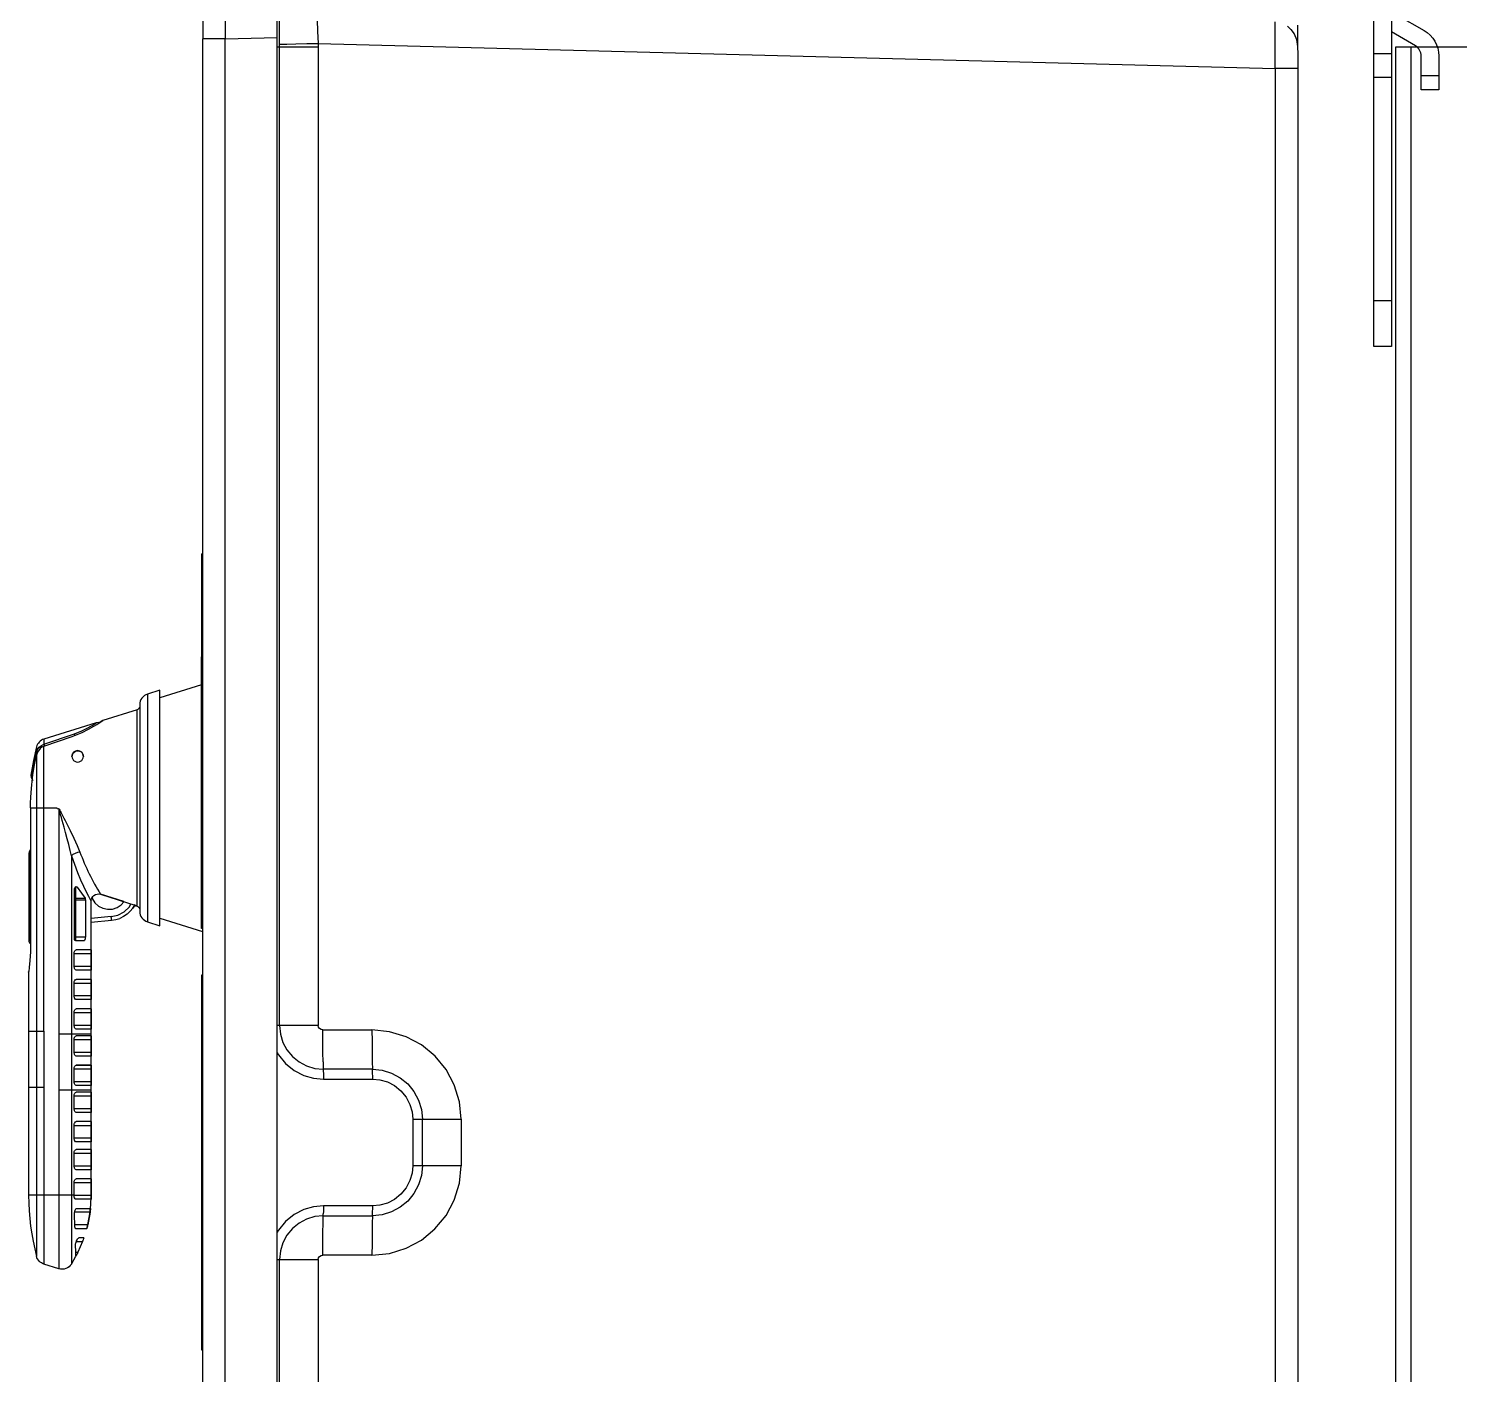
# Model space of a CAD drawing. Header units: feet. Extents: x 0.3 to 98.5, y -18.6 to 31.5.
# Drawn here: x 48.4926 to 48.9055, y 5.5268 to 5.9151 of the extents above; entities that cross this region are included whole.
import ezdxf

# ---------------------------------------------------------------- set-up
doc = ezdxf.new("R2010")
doc.units = ezdxf.units.FT
doc.header["$MEASUREMENT"] = 0
for name, color, linetype in [('E-COMB-BOX', 42, 'Continuous'), ('S-BEAM', 7, 'Continuous'), ('S-STEL-ANGL', 3, 'Continuous')]:
    doc.layers.add(name, color=color, linetype=linetype)

msp = doc.modelspace()

# ---------------------------------------------------------------- linework, layer by layer
at = {"layer": 'E-COMB-BOX', "lineweight": 25}
for p, q in [((48.5643959026016, 5.240589548221589), (48.5643959026016, 5.946274132426295)), ((48.57621802954961, 5.909789961270667), (48.5643959026016, 5.909789961270667)), ((48.57621802954961, 5.909789961270667), (48.57621802954961, 5.627458868675772)), ((48.54251275426401, 5.655459265105315), (48.54251275426401, 5.7338054800951)), ((48.49492350585085, 5.690234861815332), (48.49492350585085, 5.560845477742157)), ((48.5013349281748, 5.689965639861949), (48.5013349281748, 5.557275988623656)), ((48.50625315361584, 5.651935740710565), (48.50625315361584, 5.667549300728895)), ((48.50572127609818, 5.663704023267908), (48.50901103704074, 5.663704023267908)), ((48.50584341093557, 5.652999495745881), (48.50901103704074, 5.652999495745881)), ((48.49269224683232, 5.651938367266204), (48.49319785879356, 5.651938367266204)), ((48.49263840244165, 5.642917461911182), (48.49263840244165, 5.578469666105011)), ((48.49263840244165, 5.625826464343804), (48.49705758231057, 5.625826464343804)), ((48.49705758231057, 5.625826464343804), (48.49705758231057, 5.55861421872364)), ((48.5013349281748, 5.625081835819087), (48.51072092476416, 5.625081835819087)), ((48.57621802954961, 5.627458868675772), (48.5643959026016, 5.627458868675772)), ((48.49705758231057, 5.609553638859143), (48.49263840244165, 5.609553638859143)), ((48.51072092476416, 5.608809010334423), (48.5013349281748, 5.608809010334423)), ((48.61744444691821, 5.586948187719812), (48.60346723106532, 5.586948187719812)), ((48.57621802954961, 5.559945882434514), (48.57621802954961, 5.277614789839624))]:
    msp.add_line(p, q, dxfattribs=at)
for points in [[(48.54663644662314, 5.945223510169193), (48.54490554645457, 5.943795977177357), (48.54390876858814, 5.941914050059326), (48.54354105079815, 5.940596832404487), (48.54333092634673, 5.939280928027468), (48.54318909234202, 5.937649836973322), (48.54308534339414, 5.93547110906766), (48.54301179983614, 5.932592404083206), (48.54296189527893, 5.928875827848714), (48.54293562972251, 5.925478378124814), (48.54291987038864, 5.921533291549403), (48.54291067744388, 5.917060267289799), (48.54290805088824, 5.91212234268143)], [(48.56503678217842, 5.909789961270667), (48.56503415562278, 5.91060550679774), (48.56502627595584, 5.912300948465136), (48.56501445645547, 5.915313607787372), (48.56500263695506, 5.918242217329038), (48.5649986971216, 5.919193030471713), (48.56499607056595, 5.91981815071469), (48.56499081745467, 5.921472880769619), (48.5649868776212, 5.923362687554577), (48.56498425106555, 5.92542584701196), (48.56498162450991, 5.927579622639016), (48.56498425106555, 5.930580462460856), (48.56499475728813, 5.932841926869266), (48.56501182989982, 5.934282592639315), (48.56503415562278, 5.934853868491611), (48.56503678217842, 5.934863061436359), (48.56479513905929, 5.935208453503384), (48.56451409760552, 5.93552101362487), (48.5643959026016, 5.935631328961868)], [(48.54932866615695, 5.918582356284775), (48.54936018482466, 5.91212234268143), (48.54278197621738, 5.91212234268143), (48.54278197621738, 5.274741337966451), (48.54936018482466, 5.274741337966451), (48.54934311221299, 5.271463396524299), (48.54932866615695, 5.268282637640928), (48.54931684665655, 5.265225326872766), (48.54930765371181, 5.262315103220598), (48.54929189437796, 5.256167649738742), (48.54928664126668, 5.250871200285134), (48.54929189437796, 5.246553142808452), (48.54929583421141, 5.245352806879716), (48.5493010873227, 5.244283798733118), (48.54930765371181, 5.243355311313405), (48.54932866615695, 5.241607338533155), (48.54936018482466, 5.240983531568002), (48.5643959026016, 5.240589548221589)], [(48.57590152959465, 5.917559312861922), (48.57602891754333, 5.914361481366872), (48.57620752332703, 5.91083533041648), (48.8523189321599, 5.903604422731988), (48.8523557039389, 5.907556075696506), (48.85237934293968, 5.911210927873396), (48.85239116244008, 5.914415325757549), (48.85239116244008, 5.917053700900695)], [(48.5643959026016, 5.274347354620041), (48.54936018482466, 5.274741337966451), (48.54936018482466, 5.91212234268143), (48.5643959026016, 5.912516326027841)], [(48.8559068071679, 5.915812653359493), (48.85692985059074, 5.914893358884532), (48.85782419278711, 5.913629985620367), (48.85849265119819, 5.911967375898508), (48.85883279015393, 5.909950181164872), (48.85889714076717, 5.90775700720318)], [(48.85889714076717, 5.909168780861156), (48.85889714076717, 5.91605560975645)], [(48.56503415562278, 5.91060550679774), (48.56712620719223, 5.910650158243666), (48.56979872755872, 5.910705315912167), (48.57289149682806, 5.910768353247594), (48.57620752332703, 5.91083533041648), (48.57621802954961, 5.909789961270667)], [(48.56503678217842, 5.627458868675772), (48.56503678217842, 5.909789961270667)], [(48.85889714076717, 5.90775700720318), (48.85889714076717, 5.279647743907111), (48.85883279015393, 5.277454569945412)], [(48.85889714076717, 5.903604422731988), (48.8523189321599, 5.903604422731988), (48.8523189321599, 5.283799015100478)], [(48.54248517542976, 5.763522330637176), (48.54278197621738, 5.763522330637176)], [(48.54248517542976, 5.763522330637176), (48.54248517542976, 5.7338054800951), (48.54251275426401, 5.7338054800951)], [(48.54278197621738, 5.762256330817372), (48.54248517542976, 5.762256330817372)], [(48.5269320261912, 5.723093072906138), (48.5269320261912, 5.657364831224132)], [(48.54251275426401, 5.725774786217387), (48.53055141986692, 5.722003052314398)], [(48.5247007671727, 5.719573488344855), (48.52468763439448, 5.71940538878372), (48.52464823605985, 5.719242542333866), (48.5245838854466, 5.719087575550944), (48.52449458255475, 5.718944428268413), (48.52438558049557, 5.718817040319745), (48.52425687926907, 5.718708038260568), (48.52411241870873, 5.718621361924356), (48.5239574519258, 5.718558324588933), (48.51401462554018, 5.715423530429308), (48.51401462554018, 5.715430096818414)], [(48.5239574519258, 5.661899579541341), (48.5239574519258, 5.718558324588933)], [(48.49332130690875, 5.699669449684092), (48.49360366164035, 5.699303045171931), (48.49492350585085, 5.706372419684391), (48.49523737925014, 5.707144627043359), (48.49569308665417, 5.707763180897228), (48.49633002639753, 5.708285865470136), (48.49705758231057, 5.708620751314584), (48.50588018271456, 5.711596638857824), (48.50802476539688, 5.712447642886074), (48.50935905566339, 5.713112161463688), (48.51100327949575, 5.714064287884185), (48.51185822335749, 5.714615864569163), (48.51212613203304, 5.714797096908516)], [(48.51213269842213, 5.714799723464155), (48.49705758231057, 5.710086369363239), (48.49668067157585, 5.709943222080709), (48.49632608656407, 5.709752796796611), (48.49599908038655, 5.709519033344405), (48.49570227959891, 5.709247184835379), (48.49544356386811, 5.70893856454736), (48.49522555974976, 5.708601052147263), (48.4950508937995, 5.708237274190743), (48.49492350585085, 5.707856423622546)], [(48.49704707608801, 5.690234861815332), (48.49704707608801, 5.708028463017147), (48.50523930313774, 5.710869082944777), (48.50804709111984, 5.712009008093732), (48.50988699334758, 5.71293355567998), (48.51228241209378, 5.714315123948069), (48.51359175008169, 5.715145115531178), (48.51401462554018, 5.715423530429308), (48.51359043680386, 5.715145115531178), (48.51302047422939, 5.714783964130298), (48.51274599916471, 5.714864074077402), (48.51212744531086, 5.714798410186333)], [(48.54251275426401, 5.715434036651878), (48.54248517542976, 5.715434036651878), (48.54248517542976, 5.716785399530073), (48.54251275426401, 5.716785399530073)], [(48.506016763608, 5.711185582899731), (48.50595241299474, 5.711379948017296), (48.50588018271456, 5.711596638857824)], [(48.4949458315738, 5.707849857233439), (48.4940120910428, 5.70393760260356), (48.49330160774144, 5.699672076239736)], [(48.49704707608801, 5.708028463017147), (48.4964639807353, 5.70775004811901), (48.49594523599586, 5.707349498383495), (48.49519010124858, 5.706290996459463), (48.4949208792952, 5.705503029766639)], [(48.49492350585085, 5.707855110344726), (48.49492350585085, 5.706372419684391)], [(48.49705758231057, 5.710086369363239), (48.49705758231057, 5.708620751314584), (48.49713243914639, 5.708396180807131), (48.49723487481646, 5.708094126908214)], [(48.50518939858053, 5.705119552642797), (48.50531153341792, 5.705730226829735), (48.50565692548493, 5.70624765829136), (48.50617435694657, 5.706593050358383), (48.5067850311335, 5.706715185195771), (48.50728801653909, 5.706633761970842)], [(48.49319785879356, 5.690234861815332), (48.49321493140523, 5.691735938365163), (48.49326352268461, 5.693237014914996), (48.49334625918737, 5.694736778187007), (48.4935261782489, 5.696929952148702), (48.4938702570381, 5.699806030577516), (48.49433515738687, 5.70266372311683), (48.4949208792952, 5.705503029766639), (48.4949208792952, 5.690234861815332)], [(48.49329110151888, 5.699704908185267), (48.49340141685586, 5.698973412438762), (48.49387288359372, 5.698174939523367)], [(48.49319785879356, 5.690234861815332), (48.49319785879356, 5.651629746978186), (48.49313744801375, 5.648739222493337), (48.49298116795303, 5.646174390908191), (48.49279730905804, 5.644209727287416), (48.4926659812759, 5.643076368527566), (48.49265022194203, 5.642948980578895), (48.4926423422751, 5.642899076021683), (48.49264628210857, 5.642917461911182)], [(48.49319785879356, 5.690234861815332), (48.50078335148982, 5.690234861815332), (48.50078335148982, 5.690219102481477), (48.50078860460109, 5.690203343147619), (48.50081093032407, 5.690173137757728), (48.50090811288284, 5.690110100422301), (48.50130340950709, 5.68998533902927), (48.50131916884094, 5.689989278862736), (48.50133361489698, 5.689989278862736), (48.50134937423083, 5.68998533902927), (48.50136513356469, 5.689977459362341), (48.50142948417794, 5.689910482193453), (48.50160283685035, 5.689617621239286), (48.50174992396634, 5.689337893063334), (48.50199944675241, 5.68884804043596), (48.50238817698752, 5.688082399466095), (48.50278216033395, 5.687308878829306), (48.50314593829047, 5.686599708805764), (48.50363185108437, 5.685646269107444), (48.50419787382539, 5.68453392279274), (48.5046036766722, 5.683728883488236), (48.5057094565978, 5.68147661202458), (48.50664319712878, 5.679435778290165), (48.5074245974325, 5.677493440392348), (48.50672199379807, 5.677359486054568), (48.50602726983055, 5.677106023435044), (48.50542447531056, 5.676764571201485), (48.50498584051821, 5.676375840966356), (48.50464832811812, 5.677925508795579), (48.50421625971489, 5.679689240909689), (48.50379469753423, 5.681299319518692), (48.50329565196211, 5.683128715523868), (48.50286358355887, 5.684675756797448), (48.50232776620774, 5.686582636194089), (48.50208743636644, 5.687436266777979), (48.50184973308077, 5.688289897361875), (48.50172628496556, 5.688736411821145), (48.50161334307293, 5.689134335001019), (48.50154636590403, 5.68937203828669), (48.50149383479119, 5.68955458390386), (48.50145968956781, 5.68967015235214), (48.50142948417794, 5.689763395077456), (48.50137563978725, 5.689907855637811), (48.50135331406429, 5.68994725397245), (48.50134280784171, 5.689959073472846), (48.5013349281748, 5.689965639861949), (48.50132048211876, 5.689977459362341), (48.50130340950709, 5.68998533902927)], [(48.49705758231057, 5.625829090899446), (48.49705626903274, 5.690234861815332)], [(48.49319785879356, 5.67823018925014), (48.49284590033742, 5.677769228734839), (48.49269224683232, 5.677096830490296)], [(48.49273689827826, 5.677134915547112), (48.4930901700122, 5.677464548280277), (48.49314532768069, 5.677626081452306), (48.49319785879356, 5.677693058621196)], [(48.49319785879356, 5.678073909189395), (48.49318735257098, 5.678051583466434), (48.49310986917953, 5.677766602179194), (48.4930901700122, 5.677464548280277), (48.4931019895126, 5.67724654416193), (48.49310724262389, 5.676994394820225), (48.49310724262389, 5.651938367266204)], [(48.49269224683232, 5.677134915547112), (48.49269224683232, 5.651938367266204), (48.49271194599964, 5.65173086937043), (48.49277235677942, 5.651531251141584), (48.49287085261602, 5.651347392246588), (48.49300349367599, 5.651185859074559), (48.49316502684803, 5.651054531292424), (48.49317553307058, 5.651046651625492)], [(48.50498584051821, 5.676375840966356), (48.50498584051821, 5.558620785112747), (48.5046719671189, 5.558203162765548), (48.50429374310636, 5.557842011364674), (48.50386298798094, 5.557547837132685), (48.50338889468742, 5.557327206458693), (48.50288459600401, 5.557187999009624), (48.50236585126457, 5.557131528063309), (48.50184447996948, 5.557161733453199), (48.5013349281748, 5.557275988623656), (48.49705495575494, 5.55861421872364), (48.49667935829802, 5.55875867928399), (48.49632608656407, 5.558949104568091), (48.49599776710873, 5.559181554742473), (48.49570227959891, 5.559454716529318), (48.49544356386811, 5.559762023539522), (48.49522424647193, 5.560100849217436), (48.4950508937995, 5.560463313896138), (48.49492350585085, 5.560844164464335)], [(48.50498584051821, 5.676375840966356), (48.50671017429767, 5.671630968197729), (48.50761633599443, 5.669499518293639), (48.5084686533005, 5.667637290342925), (48.50925268015986, 5.666016705511349), (48.5098935597367, 5.664748079135903), (48.51037553269715, 5.66382090499401), (48.51065394759526, 5.663296907143282)], [(48.54251275426401, 5.670047155145151), (48.54248517542976, 5.670047155145151), (48.54248517542976, 5.671398518023345), (48.54251275426401, 5.671398518023345)], [(48.50625315361584, 5.651935740710565), (48.50604302916442, 5.651979078878671), (48.50596029266168, 5.652049995881024), (48.50589725532625, 5.652170817440589), (48.50586179682507, 5.652311338167477), (48.50584866404685, 5.652467618228222), (48.50584866404685, 5.666485545693581), (48.50587624288111, 5.666850636927923), (48.50595766610603, 5.667177643105445), (48.50608899388816, 5.6674205995024), (48.50616910383528, 5.667498082893861), (48.50625315361584, 5.667538794506324), (48.50646853117854, 5.667517782061182), (48.50666289629611, 5.667340489555293), (48.50787767828088, 5.665612215942367), (48.50890991464848, 5.664191249339638), (48.50895062626095, 5.664111139392535), (48.50898345820649, 5.663998197499896), (48.50900447065163, 5.663857676773008), (48.50901103704074, 5.663704023267908), (48.50901103704074, 5.652999495745881), (48.50900447065163, 5.652786744738818), (48.50898477148431, 5.652583186676504), (48.50895193953878, 5.652398014503689), (48.50890860137066, 5.652237794609483), (48.5087943462002, 5.652013224102026), (48.5086590785846, 5.651935740710565)], [(48.50666289629611, 5.667340489555293), (48.50625315361584, 5.667340489555293)], [(48.51072092476416, 5.654065877336837), (48.51065394759526, 5.654065877336837), (48.51065394759526, 5.663296907143282), (48.51070779198595, 5.663778880103724), (48.51086932515798, 5.664233274229924), (48.51113723383354, 5.664652209854943), (48.51150495162352, 5.665002855033249), (48.51194752624932, 5.665256317652775), (48.51243606559888, 5.665396838379662), (48.5129285447819, 5.665417850824801), (48.51341314429799, 5.665323294821663)], [(48.52007671596364, 5.663215483918359), (48.51341314429799, 5.665323294821663), (48.52354245613424, 5.662118896937509), (48.52312089395358, 5.662251537997468)], [(48.50625315361584, 5.664191249339638), (48.50604959555353, 5.664154477560638), (48.50587755615892, 5.664048102057111), (48.50584866404685, 5.664010017000286)], [(48.50625315361584, 5.664191249339638), (48.50890991464848, 5.664191249339638)], [(48.51065394759526, 5.657303107166527), (48.51656763762493, 5.657820538628147), (48.51656632434711, 5.657841551073286), (48.51656107123582, 5.657901961853073), (48.51655187829107, 5.657999144411852), (48.51654005879068, 5.65813047219399), (48.51652561273464, 5.65829200536602), (48.51650985340078, 5.658474550983193), (48.51649278078911, 5.658674169212042), (48.51647439489961, 5.658880353829996), (48.51841279296396, 5.659316362066694), (48.52022905619092, 5.660293440765798), (48.52170649373996, 5.661731479980202), (48.52218190031131, 5.662548338785097)], [(48.5108890243253, 5.664321263843954), (48.5109875201619, 5.66408881366957), (48.51173871507572, 5.662895044129943), (48.51277620455462, 5.661940291153801), (48.51402775831838, 5.661292845187866), (48.51540670003082, 5.660996044400235), (48.51681453385533, 5.661072214513874), (48.51815276395532, 5.661516102417496), (48.51932814760545, 5.662294876165575), (48.52013450018778, 5.663180025417178)], [(48.51113723383354, 5.664652209854943), (48.51093367577121, 5.664334396622166)], [(48.51206572125326, 5.662536519284707), (48.51173871507572, 5.662895044129943)], [(48.52326535451395, 5.662168801494721), (48.52275974255271, 5.661365075468038), (48.52197965552681, 5.66042082871447)], [(48.52275974255271, 5.661365075468038), (48.52327060762522, 5.662176681161647)], [(48.52351619057782, 5.662037473712581), (48.5239574519258, 5.661899579541341), (48.52411241870873, 5.661836542205915), (48.52425687926907, 5.661749865869701), (48.52438558049557, 5.661640863810528), (48.52449458255475, 5.661513475861852), (48.5245838854466, 5.661370328579324), (48.52464823605985, 5.661215361796401), (48.52468763439448, 5.661052515346551), (48.5247007671727, 5.660884415785413)], [(48.51647439489961, 5.658880353829996), (48.51065394759526, 5.658370802035303)], [(48.51656763762493, 5.657820538628147), (48.51777847977624, 5.658014903745709), (48.51894861031509, 5.658381308257876)], [(48.52107086727442, 5.65959740352047), (48.52005307696286, 5.65891318577553), (48.51894861031509, 5.658381308257876)], [(48.52107086727442, 5.65959740352047), (48.52197965552681, 5.66042082871447)], [(48.53055141986692, 5.658454851815873), (48.54278197621738, 5.654597754854492)], [(48.54251275426401, 5.65672526492512), (48.54278197621738, 5.65672526492512)], [(48.51072092476416, 5.578468352827191), (48.51072092476416, 5.654065877336837)], [(48.54278197621738, 5.655459265105315), (48.54251275426401, 5.655459265105315)], [(48.49310724262389, 5.651938367266204), (48.4931269417912, 5.65173086937043), (48.4931400745694, 5.651673085146292)], [(48.50636740878631, 5.643429640261516), (48.50615991089052, 5.643501870541693), (48.50597079888424, 5.643715934826578), (48.50589331549278, 5.643874841442965), (48.505832904713, 5.644058700337958), (48.50579350637836, 5.644268824789377), (48.50578037360014, 5.644488142185548), (48.50576855409976, 5.648209971531323), (48.50578168687796, 5.648430602205313), (48.5058210852126, 5.648643353212375), (48.50588018271456, 5.648828525385189), (48.50595897938386, 5.64899005855722), (48.50614809139012, 5.64920674939775), (48.50635821584156, 5.649278979677923)], [(48.50604302916442, 5.651979078878671), (48.50591170138228, 5.652060502103597), (48.50588018271456, 5.652094647326949)], [(48.5086590785846, 5.651935740710565), (48.50625315361584, 5.651935740710565)], [(48.51064344137271, 5.649278979677923), (48.50635821584156, 5.649278979677923)], [(48.51064344137271, 5.649278979677923), (48.51066708037348, 5.649197556452997), (48.51068415298517, 5.648967732834254), (48.51069334592991, 5.648623654045059), (48.51069728576338, 5.648215224642609), (48.51069728576338, 5.64449339529683), (48.51069334592991, 5.644084965894384), (48.51068415298517, 5.643740887105182), (48.51066708037348, 5.643511063486444), (48.51064344137271, 5.643429640261516)], [(48.50576986737758, 5.648215224642609), (48.51069728576338, 5.648215224642609)], [(48.51069728576338, 5.64449339529683), (48.50578037360014, 5.64449339529683)], [(48.50636740878631, 5.634920913256827), (48.50615991089052, 5.634993143537004), (48.50597079888424, 5.635207207821887), (48.50589331549278, 5.635366114438272), (48.505832904713, 5.635549973333264), (48.50579350637836, 5.635760097784686), (48.50578037360014, 5.635978101903034), (48.50576855409976, 5.639701244526633), (48.50578168687796, 5.639921875200624), (48.5058210852126, 5.640134626207685), (48.50588018271456, 5.640319798380499), (48.50595897938386, 5.640480018274708), (48.50614809139012, 5.640696709115236), (48.50635821584156, 5.640770252673233)], [(48.51064344137271, 5.643429640261516), (48.50625709344931, 5.643429640261516)], [(48.51064344137271, 5.640770252673233), (48.50635821584156, 5.640770252673233)], [(48.51064344137271, 5.640770252673233), (48.51066708037348, 5.640688829448308), (48.51068415298517, 5.640459005829566), (48.51069334592991, 5.640114927040365), (48.51069728576338, 5.639706497637919), (48.51069728576338, 5.63598466829214), (48.51069334592991, 5.635576238889695), (48.51068415298517, 5.635232160100491), (48.51066708037348, 5.635002336481755), (48.51064344137271, 5.634920913256827)], [(48.54278197621738, 5.641950889434648), (48.54251275426401, 5.641950889434648), (48.54251275426401, 5.533886510624967), (48.54278197621738, 5.533886510624967)], [(48.50576986737758, 5.639706497637919), (48.51069728576338, 5.639706497637919)], [(48.51069728576338, 5.63598466829214), (48.50578037360014, 5.63598466829214)], [(48.50636740878631, 5.626412186252135), (48.50615991089052, 5.626484416532315), (48.50597079888424, 5.626698480817198), (48.50589331549278, 5.626857387433582), (48.505832904713, 5.627041246328574), (48.50579350637836, 5.627251370779998), (48.50578037360014, 5.627469374898345), (48.50576855409976, 5.631192517521944), (48.50578168687796, 5.631413148195936), (48.5058210852126, 5.631624585925174), (48.50588018271456, 5.63181107137581), (48.50595897938386, 5.63197129127002), (48.50614809139012, 5.632187982110542), (48.50635821584156, 5.632261525668541)], [(48.51064344137271, 5.634920913256827), (48.50625840672713, 5.634920913256827)], [(48.51064344137271, 5.632261525668541), (48.50635821584156, 5.632261525668541)], [(48.51064344137271, 5.632261525668541), (48.51066708037348, 5.632180102443616), (48.51068415298517, 5.631950278824876), (48.51069334592991, 5.631606200035676), (48.51069728576338, 5.63119777063323), (48.51069728576338, 5.627474628009629), (48.51069334592991, 5.627067511885004), (48.51068415298517, 5.62672211981798), (48.51066708037348, 5.626493609477065), (48.51064344137271, 5.626412186252135)], [(48.50576986737758, 5.63119777063323), (48.51069728576338, 5.63119777063323)], [(48.50636740878631, 5.618646774494346), (48.50615991089052, 5.618719004774519), (48.50597079888424, 5.618934382337226), (48.50589331549278, 5.619091975675791), (48.505832904713, 5.619275834570786), (48.50579350637836, 5.619485959022207), (48.50578037360014, 5.619705276418374), (48.50576855409976, 5.623428419041972), (48.50578168687796, 5.623649049715961), (48.5058210852126, 5.623860487445205), (48.50588018271456, 5.624045659618019), (48.50595897938386, 5.624207192790048), (48.50614809139012, 5.624423883630575), (48.50635821584156, 5.624497427188575)], [(48.51069728576338, 5.627474628009629), (48.50578037360014, 5.627474628009629)], [(48.51064344137271, 5.626412186252135), (48.50625840672713, 5.626412186252135)], [(48.51064344137271, 5.624497427188575), (48.50635821584156, 5.624497427188575)], [(48.51064344137271, 5.624497427188575), (48.51066708037348, 5.624416003963647), (48.51068415298517, 5.624186180344907), (48.51069334592991, 5.623840788277884), (48.51069728576338, 5.623433672153256), (48.51069728576338, 5.619710529529658), (48.51069334592991, 5.619303413405032), (48.51068415298517, 5.618958021338013), (48.51066708037348, 5.618728197719272), (48.51064344137271, 5.618646774494346)], [(48.56503678217842, 5.627458868675772), (48.5652810518532, 5.624982026704659), (48.56600992104406, 5.622599740736682), (48.56718661797201, 5.620413133164094), (48.56876386463549, 5.618502313933994), (48.57068125025469, 5.616939513326558), (48.57286129143817, 5.615781202288106), (48.57522387823882, 5.61506940570892), (48.5776678882644, 5.614829075867605)], [(48.57759959781771, 5.616988104605951), (48.57754837998266, 5.619715782640946), (48.57751686131495, 5.622842697133639), (48.57750635509237, 5.626175796244286), (48.57701387590936, 5.626272978803071), (48.57659625356217, 5.626550080423382), (48.57631652538621, 5.626966389492758), (48.57621802954961, 5.627458868675772)], [(48.57750635509237, 5.626175796244286), (48.59172915389787, 5.626175796244286), (48.59174097339827, 5.622842697133639), (48.59177249206599, 5.619715782640946), (48.59182370990101, 5.616988104605951), (48.59189200034773, 5.614829075867605), (48.59469584849636, 5.614551974247299), (48.59739200786365, 5.613733802164582), (48.59987804277951, 5.612406078287171), (48.60205677068517, 5.610617393894458), (48.60384151524441, 5.608439979266618), (48.60516923912182, 5.605957884184218), (48.60598609792672, 5.603259098261292), (48.60626319954704, 5.600456563390477)], [(48.60346723106532, 5.600456563390477), (48.61744444691821, 5.600456563390477), (48.61694934117956, 5.605473284668129), (48.61548634968656, 5.610302207217328), (48.61310931682986, 5.614745026087039), (48.60991542516827, 5.61864152138306), (48.60601892987226, 5.621841979433752), (48.60157085789126, 5.624217699012621), (48.59674850173116, 5.625680690505632), (48.59172915389787, 5.626175796244286)], [(48.50576986737758, 5.623433672153256), (48.51069728576338, 5.623433672153256)], [(48.51069728576338, 5.619710529529658), (48.50578037360014, 5.619710529529658)], [(48.5643959026016, 5.619703963140552), (48.56476230711376, 5.618994793117009), (48.56677162218045, 5.616521890979363), (48.5692445243181, 5.614512575912656), (48.57201422724338, 5.613078476531713), (48.57489424550566, 5.612249798226428), (48.57770728659905, 5.611992395773439), (48.59193139868236, 5.611992395773439), (48.59403132991874, 5.611799343933694), (48.5961785391567, 5.611182103357647), (48.59824432516972, 5.610111781933226), (48.60008948050874, 5.608613331939039), (48.60158793050294, 5.60676817660001), (48.60265825192737, 5.604702390586986), (48.60327549250341, 5.602555181349036), (48.60346723106532, 5.600456563390477), (48.60346723106532, 5.586948187719812), (48.60327549250341, 5.584849569761253), (48.60265825192737, 5.582702360523304), (48.60158793050294, 5.580635261232459), (48.60008948050874, 5.578791419171247), (48.59824432516972, 5.577292969177059), (48.5961785391567, 5.57622264775264), (48.59403132991874, 5.575605407176594), (48.59193139868236, 5.57541235533685), (48.57770728659905, 5.57541235533685), (48.57489424550566, 5.57515363960604), (48.57201422724338, 5.574326274578575), (48.5692445243181, 5.572890861919811), (48.56677162218045, 5.570882860130928), (48.56476230711376, 5.568408644715459), (48.5643959026016, 5.567700787969734)], [(48.50636740878631, 5.610138047489657), (48.50615991089052, 5.61021027776983), (48.50597079888424, 5.610424342054713), (48.50589331549278, 5.610583248671102), (48.505832904713, 5.610767107566094), (48.50579350637836, 5.610977232017513), (48.50578037360014, 5.611196549413685), (48.50576855409976, 5.614918378759461), (48.50578168687796, 5.615139009433451), (48.5058210852126, 5.615351760440511), (48.50588018271456, 5.61553693261333), (48.50595897938386, 5.615698465785359), (48.50614809139012, 5.615915156625887), (48.50635821584156, 5.615988700183881), (48.51046483558898, 5.615988700183881), (48.51064344137271, 5.615987386906063), (48.51066708037348, 5.615907276958958), (48.51068415298517, 5.615677453340219), (48.51069334592991, 5.615332061273195), (48.51069728576338, 5.614924945148568), (48.51069728576338, 5.611201802524969), (48.51069334592991, 5.610793373122521), (48.51068415298517, 5.610449294333322), (48.51066708037348, 5.610219470714583), (48.51064344137271, 5.610138047489657)], [(48.51064344137271, 5.618646774494346), (48.50625840672713, 5.618646774494346)], [(48.51064344137271, 5.615987386906063), (48.50635821584156, 5.615987386906063)], [(48.57759959781771, 5.616988104605951), (48.57768496087609, 5.61428931868302), (48.57769678037647, 5.613607727493728), (48.57770466004341, 5.612825013912186), (48.57770728659905, 5.611992395773439)], [(48.50576986737758, 5.614924945148568), (48.51069728576338, 5.614924945148568)], [(48.51069728576338, 5.611201802524969), (48.50578037360014, 5.611201802524969)], [(48.59193139868236, 5.611992395773439), (48.59192877212673, 5.612825013912186), (48.5919208924598, 5.613607727493728), (48.59190775968158, 5.61428931868302), (48.59189200034773, 5.614829075867605), (48.5776678882644, 5.614829075867605)], [(48.50636740878631, 5.602373949009683), (48.50615991089052, 5.602446179289861), (48.50597079888424, 5.602660243574746), (48.50589331549278, 5.602819150191128), (48.505832904713, 5.603003009086125), (48.50579350637836, 5.603213133537544), (48.50578037360014, 5.603432450933713), (48.50576855409976, 5.60715428027949), (48.50578168687796, 5.607374910953482), (48.5058210852126, 5.607587661960545), (48.50588018271456, 5.607772834133357), (48.50595897938386, 5.607933054027567), (48.50614809139012, 5.608149744868093), (48.50635821584156, 5.60822328842609)], [(48.50576986737758, 5.607159533390774), (48.51069728576338, 5.607159533390774)], [(48.51064344137271, 5.610138047489657), (48.50625840672713, 5.610138047489657)], [(48.51064344137271, 5.60822328842609), (48.50635821584156, 5.60822328842609)], [(48.51064344137271, 5.60822328842609), (48.51066708037348, 5.608141865201165), (48.51068415298517, 5.607912041582424), (48.51069334592991, 5.607567962793226), (48.51069728576338, 5.607159533390774), (48.51069728576338, 5.603437704044997), (48.51069334592991, 5.603029274642552), (48.51068415298517, 5.602685195853349), (48.51066708037348, 5.602455372234608), (48.51064344137271, 5.602373949009683)], [(48.51069728576338, 5.603437704044997), (48.50578037360014, 5.603437704044997)], [(48.50636740878631, 5.593865222004994), (48.50615991089052, 5.593937452285171), (48.50597079888424, 5.594151516570054), (48.50589331549278, 5.594310423186439), (48.505832904713, 5.594494282081431), (48.50579350637836, 5.594704406532852), (48.50578037360014, 5.594922410651202), (48.50576855409976, 5.598645553274801), (48.50578168687796, 5.59886618394879), (48.5058210852126, 5.599077621678031), (48.50588018271456, 5.599264107128667), (48.50595897938386, 5.599424327022876), (48.50614809139012, 5.599641017863403), (48.50635821584156, 5.599714561421401)], [(48.51064344137271, 5.602373949009683), (48.50625840672713, 5.602373949009683)], [(48.51064344137271, 5.599714561421401), (48.50635821584156, 5.599714561421401)], [(48.51064344137271, 5.599714561421401), (48.51066708037348, 5.599633138196473), (48.51068415298517, 5.599403314577733), (48.51069334592991, 5.599059235788537), (48.51069728576338, 5.598650806386084), (48.51069728576338, 5.594927663762486), (48.51069334592991, 5.594520547637863), (48.51068415298517, 5.594176468848659), (48.51066708037348, 5.59394664522992), (48.51064344137271, 5.593865222004994)], [(48.60626319954704, 5.586948187719812), (48.60626319954704, 5.600456563390477)], [(48.61744444691821, 5.600456563390477), (48.61744444691821, 5.586948187719812)], [(48.50576986737758, 5.598650806386084), (48.51069728576338, 5.598650806386084)], [(48.51069728576338, 5.594927663762486), (48.50578037360014, 5.594927663762486)], [(48.50636740878631, 5.585852914016784), (48.50615991089052, 5.585926457574781), (48.50597079888424, 5.586140521859665), (48.50589331549278, 5.586299428476051), (48.505832904713, 5.586483287371044), (48.50579350637836, 5.586693411822467), (48.50578037360014, 5.586911415940812), (48.50576855409976, 5.590634558564413), (48.50578168687796, 5.590855189238404), (48.5058210852126, 5.591066626967644), (48.50588018271456, 5.591253112418279), (48.50595897938386, 5.591413332312486), (48.50614809139012, 5.591630023153011), (48.50635821584156, 5.591703566711009)], [(48.50576986737758, 5.590639811675699), (48.51069728576338, 5.590639811675699)], [(48.51064344137271, 5.593865222004994), (48.50625840672713, 5.593865222004994)], [(48.51064344137271, 5.591703566711009), (48.50635821584156, 5.591703566711009)], [(48.51064344137271, 5.591703566711009), (48.51066708037348, 5.591622143486085), (48.51068415298517, 5.591392319867346), (48.51069334592991, 5.591048241078145), (48.51069728576338, 5.590639811675699), (48.51069728576338, 5.586916669052098), (48.51069334592991, 5.58650955292747), (48.51068415298517, 5.586165474138272), (48.51066708037348, 5.58593433724171), (48.51064344137271, 5.585852914016784)], [(48.51069728576338, 5.586916669052098), (48.50578037360014, 5.586916669052098)], [(48.60626319954704, 5.586948187719812), (48.60598609792672, 5.584143026293352), (48.60516923912182, 5.58144686692607), (48.60384151524441, 5.578960832010207), (48.6020528308517, 5.576783417382367), (48.59987541622387, 5.57499867282312), (48.59739332114147, 5.573669635667886), (48.59469453521854, 5.572851463585167), (48.59189200034773, 5.572575675242679), (48.59182370990101, 5.570416646504338), (48.59177249206599, 5.567688968469342), (48.59174097339827, 5.564562053976649), (48.59172915389787, 5.561228954865997), (48.57750635509237, 5.561228954865997)], [(48.59172915389787, 5.561228954865997), (48.59674456189769, 5.561722747326835), (48.6015734844469, 5.563187052097668), (48.60601367676097, 5.565562771676536), (48.609910172057, 5.568756663338123), (48.61310931682986, 5.572654471911962), (48.61548634968656, 5.577103857170785), (48.61694934117956, 5.581928839886513), (48.61744444691821, 5.586948187719812)], [(48.50578037360014, 5.578472292660656), (48.50576986737758, 5.582125831559721), (48.50578168687796, 5.582345148955893), (48.5058210852126, 5.582557899962954), (48.50588018271456, 5.582744385413591), (48.50595897938386, 5.582904605307797), (48.50614809139012, 5.583121296148322), (48.50635821584156, 5.583194839706319)], [(48.51064344137271, 5.585852914016784), (48.50625840672713, 5.585852914016784)], [(48.51064344137271, 5.583194839706319), (48.50635821584156, 5.583194839706319)], [(48.51064344137271, 5.583194839706319), (48.51066708037348, 5.583113416481396), (48.51068415298517, 5.582883592862657), (48.51069334592991, 5.582538200795633), (48.51069728576338, 5.582131084671003)], [(48.49263840244165, 5.578473605938473), (48.49267517422065, 5.576246286753424), (48.49278286300199, 5.574021594124013), (48.4929614687857, 5.571800841328072), (48.49321230484959, 5.56958665492123), (48.49353405791583, 5.567381661459141), (48.49392672798442, 5.565188487497444), (48.49439031505536, 5.56300975959178), (48.49492350585085, 5.560846791019976)], [(48.5063490228968, 5.577344187012093), (48.50619799594735, 5.577382272068912), (48.50609818683292, 5.577453189071267), (48.50591958104921, 5.577711904802079), (48.5058145188235, 5.578042850813063), (48.50578037360014, 5.57840268893612), (48.50578037360014, 5.578472292660656), (48.49263971571947, 5.578472292660656)], [(48.50576986737758, 5.582131084671003), (48.51069728576338, 5.582131084671003)], [(48.51069728576338, 5.578407942047409), (48.50578037360014, 5.578407942047409)], [(48.50944310544396, 5.568805254617512), (48.50986992073591, 5.570555853953406), (48.51033219452903, 5.573106239482516), (48.51061586253846, 5.575681577290233), (48.51071961148634, 5.578271361153985)], [(48.51069728576338, 5.582131084671003), (48.51069728576338, 5.578407942047409), (48.51069203265209, 5.578046790646529), (48.5106802131517, 5.577744736747612), (48.51065920070655, 5.577478141349872), (48.51064475465053, 5.577382272068912), (48.51062636876102, 5.577344187012093)], [(48.51071961148634, 5.578472292660656), (48.51069728576338, 5.578472292660656)], [(48.51071961148634, 5.578472292660656), (48.51071961148634, 5.578281867376555)], [(48.50629255195049, 5.568835460007404), (48.50617435694657, 5.568874858342043), (48.50609030716598, 5.568978607289932), (48.50603908933095, 5.569130947517214), (48.50601807688582, 5.569321372801313), (48.50590250843753, 5.573270399210188), (48.50590776154881, 5.573480523661606), (48.5059366536609, 5.573698527779955), (48.50599049805157, 5.573920471731769), (48.50606929472085, 5.574138475850116), (48.50617173039092, 5.574336780801145), (48.50630699800653, 5.574519326418315), (48.50646196478944, 5.574642774533524), (48.50661824485018, 5.57468611270163)], [(48.51062636876102, 5.577344187012093), (48.50627153950533, 5.577344187012093)], [(48.50661824485018, 5.57468611270163), (48.51045038953296, 5.57468611270163)], [(48.51045038953296, 5.57468611270163), (48.51046483558898, 5.574630955033132), (48.51046352231118, 5.574474674972387), (48.51045432936642, 5.574321021467289), (48.51043725675473, 5.574124029794082), (48.51041230447613, 5.573887639786234), (48.51037947253059, 5.573622357666314), (48.50969525478568, 5.569899215042717), (48.50966373611794, 5.569765260704941), (48.50960857844945, 5.569548569864413), (48.50954028800275, 5.569295107244885), (48.50945361166654, 5.569011439235467), (48.5094023938315, 5.568877484897687), (48.50937218844161, 5.568835460007404)], [(48.5776678882644, 5.572575675242679), (48.59189200034773, 5.572575675242679), (48.59190775968158, 5.573115432427264), (48.5919208924598, 5.57379702361656), (48.59192877212673, 5.574578423920277), (48.59193139868236, 5.57541235533685)], [(48.57770728659905, 5.57541235533685), (48.57770466004341, 5.574578423920277), (48.57769678037647, 5.57379702361656), (48.57768496087609, 5.573115432427264)], [(48.51037947253059, 5.573622357666314), (48.50592614743832, 5.573622357666314)], [(48.50969525478568, 5.569899215042717), (48.50600100427413, 5.569899215042717)], [(48.5643959026016, 5.559945882434514), (48.57621802954961, 5.559945882434514), (48.57631652538621, 5.560437048339707), (48.57659625356217, 5.560853357409083), (48.57701387590936, 5.561131772307215), (48.57750635509237, 5.561228954865997), (48.57751686131495, 5.564562053976649), (48.57754837998266, 5.567688968469342), (48.57759959781771, 5.570416646504338), (48.57768496087609, 5.573115432427264)], [(48.5776678882644, 5.572575675242679), (48.57521862512755, 5.572335345401369), (48.57285603832688, 5.571622235544362), (48.57067731042123, 5.570462611228088), (48.56876255135766, 5.568899810620652), (48.56718530469419, 5.56698767811273), (48.56600860776624, 5.564798443984498), (48.56528367840885, 5.562416158016521), (48.56503678217842, 5.559945882434514)], [(48.50855007652543, 5.566176072419118), (48.50855270308108, 5.566123541306265), (48.50851330474643, 5.565964634689875), (48.50841612218765, 5.565661267513141), (48.50833075912927, 5.565422250949648), (48.50821519068099, 5.565112317383803), (48.50687039419189, 5.562037934003966), (48.50672987346501, 5.561759519105836), (48.50660117223851, 5.561513936153233), (48.50649217017934, 5.561314317924389), (48.50640680712094, 5.561168544086215), (48.50634245650769, 5.561066108416148), (48.50629649178395, 5.5610017578029), (48.50626891294971, 5.560975492246475), (48.50625972000495, 5.560983371913401), (48.50622688805942, 5.562093091672464), (48.50616516400181, 5.564245554021696), (48.50617961005786, 5.564437292583618), (48.5062321411707, 5.564680248980572), (48.50632538389602, 5.564971796656916), (48.50646459134508, 5.565307995779191), (48.50664845024007, 5.565661267513141), (48.50678371785568, 5.56587139196456), (48.5068520083024, 5.565960694856414), (48.50701748130788, 5.566128794417549), (48.50713173647835, 5.566176072419118)], [(48.50937218844161, 5.568835460007404), (48.50623082789288, 5.568835460007404)], [(48.50855007652543, 5.566176072419118), (48.50713173647835, 5.566176072419118)], [(48.50622951461506, 5.562037934003966), (48.50687039419189, 5.562037934003966)], [(48.50638448139798, 5.565112317383803), (48.50821519068099, 5.565112317383803)], [(48.50498715379603, 5.558623411668389), (48.50629255195049, 5.560861237076013), (48.50653419506962, 5.561320884313493)], [(48.56503678217842, 5.277614789839624), (48.56503678217842, 5.559945882434514)]]:
    msp.add_lwpolyline(points, dxfattribs=at)
msp.add_lwpolyline([(48.5269320261912, 5.657364831224132), (48.53055141986692, 5.656223592797357), (48.53055141986692, 5.724234311332914), (48.5269320261912, 5.723093072906138), (48.52646449928682, 5.722903960899858), (48.5260337441614, 5.722643931891232), (48.52564764048191, 5.722318238991525), (48.52531800774875, 5.72193738842333), (48.52505272562884, 5.721507946575741), (48.52485967378909, 5.721043046226972), (48.52474016550735, 5.720553193599599), (48.5247007671727, 5.720050208194014), (48.5247007671727, 5.660407695936257), (48.52474016550735, 5.659904710530669), (48.52485967378909, 5.659414857903299), (48.52505272562884, 5.65894995755453), (48.52531800774875, 5.658520515706941), (48.52564764048191, 5.658139665138741), (48.5260337441614, 5.657813972239039), (48.52646449928682, 5.657553943230408)], close=True, dxfattribs=at)
msp.add_lwpolyline([(48.50843319479932, 5.705119552642797), (48.50830843340628, 5.705749925997059), (48.50795122183888, 5.706285743348177), (48.50741671776559, 5.706642954915592), (48.5067850311335, 5.706767716308624), (48.50615465777923, 5.706642954915592), (48.50561884042813, 5.706285743348177), (48.50526162886069, 5.705749925997059), (48.50513686746768, 5.705119552642797, -0.9999656880669344)], format="xyb", close=True, dxfattribs=at)
for centre, radius, start, end in [((48.50678503113346, 5.7051195270051), 0.001648163666056479, 179.9991087464075, 0.0008912535925169338), ((48.57349910377297, 5.70244817143338), 0.07062987320861085, 200.6903290478585, 211.7103746884304)]:
    msp.add_arc(centre, radius, start, end, dxfattribs=at)
at = {"layer": 'S-BEAM'}
for p, q in [((49.04386032366888, 5.909791092177316), (48.88708135694192, 5.909791092177316)), ((48.88708135694192, 5.909791092177316), (48.88708135694192, 5.255505324247795)), ((48.89149201840994, 5.909791092177316), (48.89149201840994, 5.255505324247795))]:
    msp.add_line(p, q, dxfattribs=at)
at = {"layer": 'S-STEL-ANGL'}
for p, q in [((48.88084726627363, 5.823338195567355), (48.88084726627363, 5.965172200275884)), ((48.89450404233811, 5.89748454808438), (48.89450404233811, 5.907238262463732)), ((48.89956935489516, 5.907238262463732), (48.89956935489516, 5.89748454808438))]:
    msp.add_line(p, q, dxfattribs=at)
for points in [[(48.88591257883067, 5.965172200275884), (48.88591257883067, 5.823338195567355), (48.88084726627363, 5.823338195567355)], [(48.88591257883067, 5.921946974063136), (48.88594147094275, 5.921505712715154), (48.88602814727896, 5.9210723310341), (48.88616998128366, 5.920654708686904), (48.88636565967906, 5.920258098784849), (48.88660992935382, 5.919890380994866), (48.88690147703016, 5.919558121706054), (48.88723373631899, 5.919267887307532), (48.88760145410897, 5.919022304354936), (48.89534847997724, 5.914549280095331), (48.89626646117441, 5.913935979352749), (48.89709645275751, 5.913207110161885), (48.89782400867055, 5.912377118578775), (48.89843862269095, 5.911459137381636), (48.89892584876267, 5.910468925904318), (48.89928174705228, 5.909423556758503), (48.89949712461498, 5.908340102555869), (48.89956935489516, 5.907238262463732)], [(48.89450404233811, 5.907238262463732), (48.89447515022604, 5.907678210533896), (48.89438847388984, 5.908111592214949), (48.89424663988512, 5.908530527839969), (48.89405096148975, 5.908925824464202), (48.89380537853713, 5.909293542254188), (48.89351514413862, 5.909625801542996), (48.89318288484981, 5.909917349219341), (48.89281516705983, 5.910162932171938), (48.88591257883067, 5.914147417081989)], [(48.88084726627363, 5.90795925198767), (48.88591257883067, 5.90795925198767)], [(48.88591257883067, 5.901029084924271), (48.88084726627363, 5.901029084924271)], [(48.89450404233811, 5.901537323441145), (48.89956935489516, 5.901537323441145)], [(48.89956935489516, 5.89748454808438), (48.89450404233811, 5.89748454808438)], [(48.88084726627363, 5.836670592009959), (48.88591257883067, 5.836670592009959)]]:
    msp.add_lwpolyline(points, dxfattribs=at)

doc.saveas('drawing.dxf')
